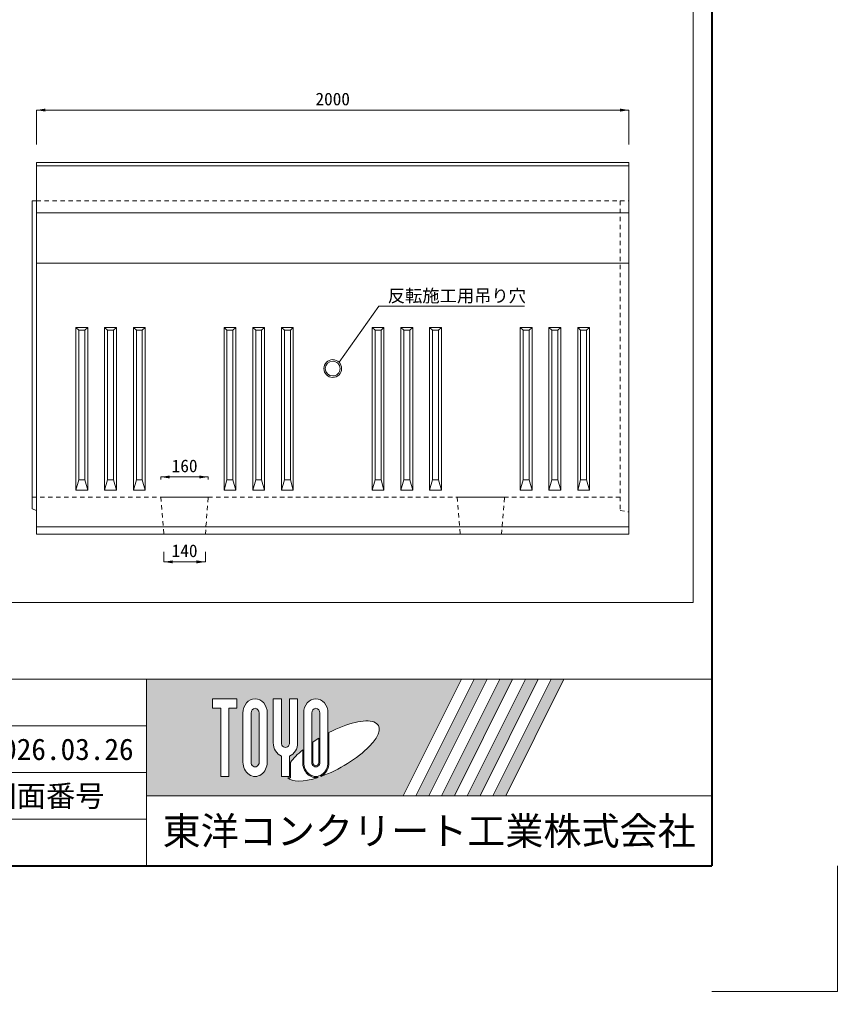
# Model space of a CAD drawing. Units: millimetres at full size. Extents: x -5540 to 13511, y -4102 to 22994.
# Drawn here: x 10749 to 13511, y 10396 to 13677 of the extents above; entities that cross this region are included whole.
import ezdxf
from ezdxf.enums import TextEntityAlignment as Align

# ---------------------------------------------------------------- set-up
doc = ezdxf.new("R2010")
doc.units = ezdxf.units.MM
doc.header["$LTSCALE"] = 40
doc.linetypes.add('USER1', pattern=[0.675, 0.375, -0.3])
for name, color, linetype, lineweight in [('0_2', 7, 'Continuous', 13), ('Defpoints_3', 7, 'Continuous', 13), ('図枠', 7, 'Continuous', 5), ('寸法線', 7, 'Continuous', 13), ('引出線', 4, 'Continuous', 13), ('本体', 2, 'Continuous', 13), ('補助線', 8, 'Continuous', 13), ('開孔(スリット)', 30, 'Continuous', 9), ('開孔部', 30, 'USER1', 9)]:
    doc.layers.add(name, color=color, linetype=linetype, lineweight=lineweight)
doc.styles.add('ＭＳ ゴシック', font='')
doc.styles.get('ＭＳ ゴシック').set_extended_font_data('MS Gothic')

# ---------------------------------------------------------------- blocks, each defined once
blk = doc.blocks.new('filled_arrow')
at = {"color": 0, "linetype": 'Continuous', "lineweight": -2}
blk.add_solid([(7.5, 1.25), (0, 0), (7.5, -1.25)], dxfattribs=at)

msp = doc.modelspace()

# ---------------------------------------------------------------- hatches: boundary and pattern name
at = {"layer": '図枠'}
h = msp.add_hatch(color=256, dxfattribs=at)
h.paths.add_polyline_path([(11177.94, 11449.77), (11177.94, 11056.06), (12044.1, 11056.06), (12240.96, 11449.77)])
edge = h.paths.add_edge_path(flags=16)
edge.add_ellipse((11806.82, 11207.41), major_axis=(154.26, 86.34), ratio=0.3471473, start_angle=-144.31122, end_angle=72.1899, ccw=False)
edge.add_ellipse((11749.7, 11170.13), major_axis=(0, 52.49), ratio=0.8463542, start_angle=-160.70346, end_angle=-90)
edge.add_line((11794.13, 11170.13), (11794.13, 11270.2))
edge = h.paths.add_edge_path(flags=16)
edge.add_ellipse((11749.7, 11335.69), major_axis=(0, 48.46), ratio=0.8463542, start_angle=-90, end_angle=90, ccw=False)
edge.add_line((11790.71, 11335.69), (11790.71, 11170.13))
edge.add_ellipse((11749.7, 11170.13), major_axis=(0, 48.46), ratio=0.8463542, start_angle=90, end_angle=-90, ccw=False)
edge.add_line((11708.69, 11170.13), (11708.69, 11335.69))
edge = h.paths.add_edge_path(flags=16)
edge.add_line((11763.37, 11335.69), (11763.37, 11170.13))
edge.add_ellipse((11749.7, 11170.13), major_axis=(0, 16.15), ratio=0.8463542, start_angle=90, end_angle=-90, ccw=False)
edge.add_line((11736.03, 11170.13), (11736.03, 11335.69))
edge.add_ellipse((11749.7, 11335.69), major_axis=(0, 16.15), ratio=0.8463542, start_angle=-90, end_angle=90, ccw=False)
edge = h.paths.add_edge_path(flags=16)
edge.add_line((11759.95, 11251.07), (11759.95, 11170.13))
edge.add_ellipse((11749.7, 11170.13), major_axis=(0, 12.11), ratio=0.8463542, start_angle=90, end_angle=-90, ccw=False)
edge.add_line((11739.45, 11170.13), (11739.45, 11237.82))
edge.add_ellipse((11806.82, 11207.41), major_axis=(154.26, 86.34), ratio=0.3471473, start_angle=107.79174, end_angle=126.47132, ccw=False)
edge = h.paths.add_edge_path(flags=16)
edge.add_line((11688.18, 11384.15), (11688.18, 11235.75))
edge.add_ellipse((11647.17, 11235.75), major_axis=(0, 48.46), ratio=0.8463542, start_angle=-163.34117, end_angle=-90, ccw=False)
edge.add_line((11660.84, 11190.07), (11660.84, 11121.68))
edge.add_line((11660.84, 11121.68), (11633.5, 11121.68))
edge.add_line((11633.5, 11121.68), (11633.5, 11190.07))
edge.add_ellipse((11647.17, 11235.75), major_axis=(0, 48.46), ratio=0.8463542, start_angle=90, end_angle=163.34117, ccw=False)
edge.add_line((11606.16, 11235.75), (11606.16, 11384.15))
edge.add_line((11606.16, 11384.15), (11633.5, 11384.15))
edge.add_line((11633.5, 11384.15), (11633.5, 11235.75))
edge.add_ellipse((11647.17, 11235.75), major_axis=(0, 16.15), ratio=0.8463542, start_angle=90, end_angle=-90)
edge.add_line((11660.84, 11235.75), (11660.84, 11384.15))
edge.add_line((11660.84, 11384.15), (11688.18, 11384.15))
edge = h.paths.add_edge_path(flags=16)
edge.add_line((11705.27, 11211.92), (11705.27, 11170.13))
edge.add_ellipse((11749.7, 11170.13), major_axis=(0, 52.49), ratio=0.8463542, start_angle=90, end_angle=-171.54427)
edge.add_ellipse((11806.82, 11207.41), major_axis=(154.26, 86.34), ratio=0.3471473, start_angle=-178.64954, end_angle=-148.29244, ccw=False)
edge.add_line((11654.95, 11117.64), (11664.26, 11117.64))
edge.add_line((11664.26, 11117.64), (11664.26, 11168.82))
edge.add_ellipse((11806.82, 11207.41), major_axis=(154.26, 86.34), ratio=0.3471473, start_angle=148.21912, end_angle=165.90812, ccw=False)
edge = h.paths.add_edge_path(flags=16)
edge.add_ellipse((11544.64, 11335.69), major_axis=(0, 48.46), ratio=0.8463542, start_angle=-90, end_angle=90, ccw=False)
edge.add_line((11585.65, 11335.69), (11585.65, 11170.13))
edge.add_ellipse((11544.64, 11170.13), major_axis=(0, 48.46), ratio=0.8463542, start_angle=90, end_angle=-90, ccw=False)
edge.add_line((11503.63, 11170.13), (11503.63, 11335.69))
edge = h.paths.add_edge_path(flags=16)
edge.add_line((11558.31, 11335.69), (11558.31, 11170.13))
edge.add_ellipse((11544.64, 11170.13), major_axis=(0, 16.15), ratio=0.8463542, start_angle=90, end_angle=-90, ccw=False)
edge.add_line((11530.97, 11170.13), (11530.97, 11335.69))
edge.add_ellipse((11544.64, 11335.69), major_axis=(0, 16.15), ratio=0.8463542, start_angle=-90, end_angle=90, ccw=False)
h.paths.add_polyline_path([(11483.12, 11384.15), (11483.12, 11351.85), (11455.78, 11351.85), (11455.78, 11121.68), (11428.44, 11121.68), (11428.44, 11351.85), (11401.1, 11351.85), (11401.1, 11384.15)], flags=16)
for points in [[(12087.41, 11056.06), (12130.72, 11056.06), (12327.57, 11449.77), (12284.27, 11449.77)], [(12414.19, 11449.77), (12370.88, 11449.77), (12174.03, 11056.06), (12217.33, 11056.06)], [(12500.81, 11449.77), (12457.5, 11449.77), (12260.64, 11056.06), (12303.95, 11056.06)], [(12587.42, 11449.77), (12544.11, 11449.77), (12347.26, 11056.06), (12390.57, 11056.06)]]:
    msp.add_hatch(color=256, dxfattribs=at).paths.add_polyline_path(points)

# ---------------------------------------------------------------- linework, layer by layer
at = {"layer": '0_2', "color": 1}
msp.add_lwpolyline([(9372.87, 11708.78), (13023.49, 11708.78), (13023.49, 20228.3), (9372.87, 20228.3)], close=True, dxfattribs=at)
at = {"layer": 'Defpoints_3'}
for p in [(13511.04, 10819.83), (13086.84, 10395.63)]:
    msp.add_line(p, (13511.04, 10395.63), dxfattribs=at)
at = {"layer": '図枠', "lineweight": 40}
for p in [(13086.84, 22570.17), (5451.24, 10819.83)]:
    msp.add_line(p, (13086.84, 10819.83), dxfattribs=at)
at = {"layer": '図枠', "lineweight": 13}
for p, q in [((13086.84, 11449.77), (5451.24, 11449.77)), ((11177.94, 10819.83), (11177.94, 11449.77)), ((11177.94, 11292.29), (9269.04, 11292.29)), ((11177.94, 11134.8), (5451.24, 11134.8)), ((11177.94, 10977.32), (9269.04, 10977.32))]:
    msp.add_line(p, q, dxfattribs=at)
at = {"layer": '図枠'}
for p, q in [((11177.94, 11449.77), (12240.96, 11449.77)), ((12240.96, 11449.77), (12044.1, 11056.06)), ((12284.27, 11449.77), (12087.41, 11056.06)), ((12327.57, 11449.77), (12130.72, 11056.06)), ((12370.88, 11449.77), (12174.03, 11056.06)), ((12414.19, 11449.77), (12217.33, 11056.06)), ((12457.5, 11449.77), (12260.64, 11056.06)), ((12284.27, 11449.77), (12327.57, 11449.77)), ((12500.81, 11449.77), (12303.95, 11056.06)), ((12544.11, 11449.77), (12347.26, 11056.06)), ((12370.88, 11449.77), (12414.19, 11449.77)), ((12587.42, 11449.77), (12390.57, 11056.06)), ((12457.5, 11449.77), (12500.81, 11449.77)), ((12544.11, 11449.77), (12587.42, 11449.77)), ((11401.1, 11384.15), (11401.1, 11351.85)), ((11401.1, 11384.15), (11483.12, 11384.15)), ((11483.12, 11384.15), (11483.12, 11351.85)), ((11606.16, 11384.15), (11633.5, 11384.15)), ((11606.16, 11235.75), (11606.16, 11384.15)), ((11633.5, 11384.15), (11633.5, 11235.75)), ((11660.84, 11384.15), (11688.18, 11384.15)), ((11660.84, 11235.75), (11660.84, 11384.15)), ((11688.18, 11384.15), (11688.18, 11235.75)), ((11428.44, 11351.85), (11401.1, 11351.85)), ((11428.44, 11351.85), (11428.44, 11121.68)), ((11455.78, 11351.85), (11455.78, 11121.68)), ((11483.12, 11351.85), (11455.78, 11351.85)), ((11503.63, 11335.69), (11503.63, 11170.13)), ((11530.97, 11170.13), (11530.97, 11335.69)), ((11558.31, 11335.69), (11558.31, 11170.13)), ((11585.65, 11170.13), (11585.65, 11335.69)), ((11708.69, 11335.69), (11708.69, 11170.13)), ((11736.03, 11170.13), (11736.03, 11335.69)), ((11763.37, 11335.69), (11763.37, 11170.13)), ((11790.71, 11170.13), (11790.71, 11335.69)), ((11794.13, 11170.13), (11794.13, 11270.2)), ((11739.45, 11170.13), (11739.45, 11237.82)), ((11759.95, 11251.07), (11759.95, 11170.13)), ((11633.5, 11190.07), (11633.5, 11121.68)), ((11660.84, 11190.07), (11660.84, 11121.68)), ((11705.27, 11211.92), (11705.27, 11170.13)), ((11664.26, 11168.82), (11664.26, 11117.64)), ((11455.78, 11121.68), (11428.44, 11121.68)), ((11660.84, 11121.68), (11633.5, 11121.68)), ((11654.95, 11117.64), (11664.26, 11117.64)), ((11177.94, 11056.06), (12044.1, 11056.06)), ((12087.41, 11056.06), (12130.72, 11056.06)), ((12174.03, 11056.06), (12217.33, 11056.06)), ((12260.64, 11056.06), (12303.95, 11056.06)), ((12347.26, 11056.06), (12390.57, 11056.06))]:
    msp.add_line(p, q, dxfattribs=at)
for centre, major_axis, ratio, start_param, end_param in [((11544.64, 11335.69), (0, 48.46), 0.846354, 4.712389, 7.8539816), ((11749.7, 11335.69), (0, 48.46), 0.846354, 4.712389, 7.8539816), ((11544.64, 11335.69), (0, 16.15), 0.846354, 4.712389, 7.8539816), ((11749.7, 11335.69), (0, 16.15), 0.846354, 4.712389, 7.8539816), ((11806.82, 11207.41), (154.26, 86.34), 0.347147, 4.2621853, 7.7429163), ((11647.17, 11235.75), (0, 48.46), 0.846354, 1.5707963, 2.8017557), ((11647.17, 11235.75), (0, 16.15), 0.846354, 1.5707963, 4.712389), ((11647.17, 11235.75), (0, 48.46), 0.846354, 3.4814296, 4.712389), ((11806.82, 11207.41), (154.26, 86.34), 0.347147, 1.6817405, 1.8219833), ((11806.82, 11207.41), (154.26, 86.34), 0.347147, 2.0815197, 2.5155126), ((11544.64, 11170.13), (0, 48.46), 0.846354, 1.5707963, 4.712389), ((11544.64, 11170.13), (0, 16.15), 0.846354, 1.5707963, 4.712389), ((11749.7, 11170.13), (0, 52.49), 0.846354, 1.5707963, 3.3154679), ((11749.7, 11170.13), (0, 48.46), 0.846354, 1.5707963, 4.712389), ((11749.7, 11170.13), (0, 16.15), 0.846354, 1.5707963, 4.712389), ((11749.7, 11170.13), (0, 12.11), 0.846354, 1.5707963, 4.712389), ((11749.7, 11170.13), (0, 52.49), 0.846354, 3.5338438, 4.712389), ((11806.82, 11207.41), (154.26, 86.34), 0.347147, 3.2093975, 4.2004451)]:
    msp.add_ellipse(centre, major_axis=major_axis, ratio=ratio, start_param=start_param, end_param=end_param, dxfattribs=at)
at = {"layer": '寸法線'}
for p, q in [((10806.7, 13371.1), (12806.7, 13371.1)), ((10806.7, 13254.68), (10806.7, 13371.1)), ((12806.7, 13254.68), (12806.7, 13371.1)), ((11226.7, 12132.69), (11386.7, 12132.69)), ((11226.7, 12124.68), (11226.7, 12132.69)), ((11386.7, 12124.68), (11386.7, 12132.69)), ((11236.7, 11879.68), (11236.7, 11846.13)), ((11376.7, 11879.68), (11376.7, 11846.13)), ((11236.7, 11846.13), (11376.7, 11846.13))]:
    msp.add_line(p, q, dxfattribs=at)
at = {"layer": '引出線'}
msp.add_lwpolyline([(11827.92, 12519.9), (11962.72, 12708.99), (12453.69, 12708.99)], dxfattribs=at)
at = {"layer": '本体'}
for p, q in [((10806.7, 13194.68), (12806.7, 13194.68)), ((10806.7, 13194.68), (10806.7, 11939.68)), ((12806.7, 13194.68), (12806.7, 11939.68)), ((10806.7, 11939.68), (12806.7, 11939.68))]:
    msp.add_line(p, q, dxfattribs=at)
at = {"layer": '本体', "lineweight": 9}
for p, q in [((10806.7, 13182.68), (12806.7, 13182.68)), ((10791.7, 13064.68), (10791.7, 12024.68)), ((10791.7, 13064.68), (10806.7, 13064.68)), ((10806.7, 13024.68), (12806.7, 13024.68)), ((10806.7, 12854.68), (12806.7, 12854.68)), ((10806.7, 12019.68), (10791.7, 12024.68)), ((10806.7, 11964.87), (12806.7, 11964.87))]:
    msp.add_line(p, q, dxfattribs=at)
at = {"layer": '本体', "linetype": 'USER1', "lineweight": 9}
for p, q in [((10806.7, 13064.68), (12776.7, 13064.68)), ((12776.7, 13064.68), (12776.7, 12019.68)), ((12776.7, 13064.68), (12806.7, 13064.68)), ((10791.7, 12064.68), (12776.7, 12064.68)), ((12776.7, 12019.68), (12806.7, 12014.68))]:
    msp.add_line(p, q, dxfattribs=at)
at = {"layer": '本体', "lineweight": 5}
for radius, start in [(30, 270.05431), (25, 270.09419)]:
    msp.add_arc((11806.7, 12498.68), radius, start, 270, dxfattribs=at)
at = {"layer": '補助線'}
msp.add_line((11177.94, 11056.06), (13086.84, 11056.06), dxfattribs=at)
at = {"layer": '開孔(スリット)'}
for p, q in [((10939.7, 12637.68), (10979.7, 12637.68)), ((10939.7, 12087.71), (10939.7, 12637.68)), ((10939.7, 12087.71), (10939.7, 12637.68)), ((10939.7, 12637.68), (10949.7, 12628.01)), ((10969.7, 12628.01), (10979.7, 12637.68)), ((10979.7, 12637.68), (10979.7, 12087.71)), ((10979.7, 12637.68), (10979.7, 12087.71)), ((11036.7, 12637.68), (11076.7, 12637.68)), ((11036.7, 12087.71), (11036.7, 12637.68)), ((11036.7, 12087.71), (11036.7, 12637.68)), ((11036.7, 12637.68), (11046.7, 12628.01)), ((11066.7, 12628.01), (11076.7, 12637.68)), ((11076.7, 12637.68), (11076.7, 12087.71)), ((11076.7, 12637.68), (11076.7, 12087.71)), ((11133.7, 12637.68), (11173.7, 12637.68)), ((11133.7, 12087.71), (11133.7, 12637.68)), ((11133.7, 12087.71), (11133.7, 12637.68)), ((11133.7, 12637.68), (11143.7, 12628.01)), ((11163.7, 12628.01), (11173.7, 12637.68)), ((11173.7, 12637.68), (11173.7, 12087.71)), ((11173.7, 12637.68), (11173.7, 12087.71)), ((11439.7, 12637.68), (11479.7, 12637.68)), ((11439.7, 12087.71), (11439.7, 12637.68)), ((11439.7, 12087.71), (11439.7, 12637.68)), ((11439.7, 12637.68), (11449.7, 12628.01)), ((11469.7, 12628.01), (11479.7, 12637.68)), ((11479.7, 12637.68), (11479.7, 12087.71)), ((11479.7, 12637.68), (11479.7, 12087.71)), ((11536.7, 12637.68), (11576.7, 12637.68)), ((11536.7, 12087.71), (11536.7, 12637.68)), ((11536.7, 12087.71), (11536.7, 12637.68)), ((11536.7, 12637.68), (11546.7, 12628.01)), ((11566.7, 12628.01), (11576.7, 12637.68)), ((11576.7, 12637.68), (11576.7, 12087.71)), ((11576.7, 12637.68), (11576.7, 12087.71)), ((11633.7, 12637.68), (11673.7, 12637.68)), ((11633.7, 12087.71), (11633.7, 12637.68)), ((11633.7, 12087.71), (11633.7, 12637.68)), ((11633.7, 12637.68), (11643.7, 12628.01)), ((11663.7, 12628.01), (11673.7, 12637.68)), ((11673.7, 12637.68), (11673.7, 12087.71)), ((11673.7, 12637.68), (11673.7, 12087.71)), ((11939.7, 12637.68), (11979.7, 12637.68)), ((11939.7, 12087.71), (11939.7, 12637.68)), ((11939.7, 12087.71), (11939.7, 12637.68)), ((11939.7, 12637.68), (11949.7, 12628.01)), ((11969.7, 12628.01), (11979.7, 12637.68)), ((11979.7, 12637.68), (11979.7, 12087.71)), ((11979.7, 12637.68), (11979.7, 12087.71)), ((12036.7, 12637.68), (12076.7, 12637.68)), ((12036.7, 12087.71), (12036.7, 12637.68)), ((12036.7, 12087.71), (12036.7, 12637.68)), ((12036.7, 12637.68), (12046.7, 12628.01)), ((12066.7, 12628.01), (12076.7, 12637.68)), ((12076.7, 12637.68), (12076.7, 12087.71)), ((12076.7, 12637.68), (12076.7, 12087.71)), ((12133.7, 12637.68), (12173.7, 12637.68)), ((12133.7, 12087.71), (12133.7, 12637.68)), ((12133.7, 12087.71), (12133.7, 12637.68)), ((12133.7, 12637.68), (12143.7, 12628.01)), ((12163.7, 12628.01), (12173.7, 12637.68)), ((12173.7, 12637.68), (12173.7, 12087.71)), ((12173.7, 12637.68), (12173.7, 12087.71)), ((12439.7, 12637.68), (12479.7, 12637.68)), ((12439.7, 12087.71), (12439.7, 12637.68)), ((12439.7, 12087.71), (12439.7, 12637.68)), ((12439.7, 12637.68), (12449.7, 12628.01)), ((12469.7, 12628.01), (12479.7, 12637.68)), ((12479.7, 12637.68), (12479.7, 12087.71)), ((12479.7, 12637.68), (12479.7, 12087.71)), ((12536.7, 12637.68), (12576.7, 12637.68)), ((12536.7, 12087.71), (12536.7, 12637.68)), ((12536.7, 12087.71), (12536.7, 12637.68)), ((12536.7, 12637.68), (12546.7, 12628.01)), ((12566.7, 12628.01), (12576.7, 12637.68)), ((12576.7, 12637.68), (12576.7, 12087.71)), ((12576.7, 12637.68), (12576.7, 12087.71)), ((12633.7, 12637.68), (12673.7, 12637.68)), ((12633.7, 12087.71), (12633.7, 12637.68)), ((12633.7, 12087.71), (12633.7, 12637.68)), ((12633.7, 12637.68), (12643.7, 12628.01)), ((12663.7, 12628.01), (12673.7, 12637.68)), ((12673.7, 12637.68), (12673.7, 12087.71)), ((12673.7, 12637.68), (12673.7, 12087.71)), ((10949.7, 12628.01), (10969.7, 12628.01)), ((10949.7, 12628.01), (10949.7, 12123.07)), ((10969.7, 12123.07), (10969.7, 12628.01)), ((11046.7, 12628.01), (11066.7, 12628.01)), ((11046.7, 12628.01), (11046.7, 12123.07)), ((11066.7, 12123.07), (11066.7, 12628.01)), ((11143.7, 12628.01), (11163.7, 12628.01)), ((11143.7, 12628.01), (11143.7, 12123.07)), ((11163.7, 12123.07), (11163.7, 12628.01)), ((11449.7, 12628.01), (11469.7, 12628.01)), ((11449.7, 12628.01), (11449.7, 12123.07)), ((11469.7, 12123.07), (11469.7, 12628.01)), ((11546.7, 12628.01), (11566.7, 12628.01)), ((11546.7, 12628.01), (11546.7, 12123.07)), ((11566.7, 12123.07), (11566.7, 12628.01)), ((11643.7, 12628.01), (11663.7, 12628.01)), ((11643.7, 12628.01), (11643.7, 12123.07)), ((11663.7, 12123.07), (11663.7, 12628.01)), ((11949.7, 12628.01), (11969.7, 12628.01)), ((11949.7, 12628.01), (11949.7, 12123.07)), ((11969.7, 12123.07), (11969.7, 12628.01)), ((12046.7, 12628.01), (12066.7, 12628.01)), ((12046.7, 12628.01), (12046.7, 12123.07)), ((12066.7, 12123.07), (12066.7, 12628.01)), ((12143.7, 12628.01), (12163.7, 12628.01)), ((12143.7, 12628.01), (12143.7, 12123.07)), ((12163.7, 12123.07), (12163.7, 12628.01)), ((12449.7, 12628.01), (12469.7, 12628.01)), ((12449.7, 12628.01), (12449.7, 12123.07)), ((12469.7, 12123.07), (12469.7, 12628.01)), ((12546.7, 12628.01), (12566.7, 12628.01)), ((12546.7, 12628.01), (12546.7, 12123.07)), ((12566.7, 12123.07), (12566.7, 12628.01)), ((12643.7, 12628.01), (12663.7, 12628.01)), ((12643.7, 12628.01), (12643.7, 12123.07)), ((12663.7, 12123.07), (12663.7, 12628.01)), ((10939.7, 12087.71), (10949.7, 12123.07)), ((10969.7, 12123.07), (10949.7, 12123.07)), ((10969.7, 12123.07), (10979.7, 12087.71)), ((11036.7, 12087.71), (11046.7, 12123.07)), ((11066.7, 12123.07), (11046.7, 12123.07)), ((11066.7, 12123.07), (11076.7, 12087.71)), ((11133.7, 12087.71), (11143.7, 12123.07)), ((11163.7, 12123.07), (11143.7, 12123.07)), ((11163.7, 12123.07), (11173.7, 12087.71)), ((11439.7, 12087.71), (11449.7, 12123.07)), ((11469.7, 12123.07), (11449.7, 12123.07)), ((11469.7, 12123.07), (11479.7, 12087.71)), ((11536.7, 12087.71), (11546.7, 12123.07)), ((11566.7, 12123.07), (11546.7, 12123.07)), ((11566.7, 12123.07), (11576.7, 12087.71)), ((11633.7, 12087.71), (11643.7, 12123.07)), ((11663.7, 12123.07), (11643.7, 12123.07)), ((11663.7, 12123.07), (11673.7, 12087.71)), ((11939.7, 12087.71), (11949.7, 12123.07)), ((11969.7, 12123.07), (11949.7, 12123.07)), ((11969.7, 12123.07), (11979.7, 12087.71)), ((12036.7, 12087.71), (12046.7, 12123.07)), ((12066.7, 12123.07), (12046.7, 12123.07)), ((12066.7, 12123.07), (12076.7, 12087.71)), ((12133.7, 12087.71), (12143.7, 12123.07)), ((12163.7, 12123.07), (12143.7, 12123.07)), ((12163.7, 12123.07), (12173.7, 12087.71)), ((12439.7, 12087.71), (12449.7, 12123.07)), ((12469.7, 12123.07), (12449.7, 12123.07)), ((12469.7, 12123.07), (12479.7, 12087.71)), ((12536.7, 12087.71), (12546.7, 12123.07)), ((12566.7, 12123.07), (12546.7, 12123.07)), ((12566.7, 12123.07), (12576.7, 12087.71)), ((12633.7, 12087.71), (12643.7, 12123.07)), ((12663.7, 12123.07), (12643.7, 12123.07)), ((12663.7, 12123.07), (12673.7, 12087.71)), ((10979.7, 12087.71), (10939.7, 12087.71)), ((11076.7, 12087.71), (11036.7, 12087.71)), ((11173.7, 12087.71), (11133.7, 12087.71)), ((11479.7, 12087.71), (11439.7, 12087.71)), ((11576.7, 12087.71), (11536.7, 12087.71)), ((11673.7, 12087.71), (11633.7, 12087.71)), ((11979.7, 12087.71), (11939.7, 12087.71)), ((12076.7, 12087.71), (12036.7, 12087.71)), ((12173.7, 12087.71), (12133.7, 12087.71)), ((12479.7, 12087.71), (12439.7, 12087.71)), ((12576.7, 12087.71), (12536.7, 12087.71)), ((12673.7, 12087.71), (12633.7, 12087.71))]:
    msp.add_line(p, q, dxfattribs=at)
at = {"layer": '開孔部'}
for points in [[(11226.7, 12064.68), (11236.7, 11939.68), (11376.7, 11939.68), (11386.7, 12064.68)], [(12226.7, 12064.68), (12236.7, 11939.68), (12376.7, 11939.68), (12386.7, 12064.68)]]:
    msp.add_lwpolyline(points, close=True, dxfattribs=at)

# ---------------------------------------------------------------- block references
at = {"layer": '寸法線', "xscale": 4, "yscale": 4}
for p in [(10806.7, 13371.1), (11226.7, 12132.69), (11236.7, 11846.13)]:
    msp.add_blockref('filled_arrow', p, dxfattribs=at)
at = {"layer": '寸法線', "xscale": 4, "yscale": 4, "rotation": 180}
for p in [(12806.7, 13371.1), (11386.7, 12132.69), (11376.7, 11846.13)]:
    msp.add_blockref('filled_arrow', p, dxfattribs=at)
at = {"layer": '引出線', "xscale": 0.133, "yscale": 0.133, "rotation": 54.5}
msp.add_blockref('filled_arrow', (11827.92, 12519.9), dxfattribs=at)

# ---------------------------------------------------------------- texts
at = {"layer": '図枠', "style": 'ＭＳ ゴシック'}
for s, height, p in [('R:2026.03.26', 72.49, (10838.58, 11213.54)), ('図面番号', 72.49, (10838.58, 11056.06)), ('東洋コンクリート工業株式会社', 94.24, (12132.39, 10937.95))]:
    msp.add_text(s, height=height, dxfattribs=at).set_placement(p, align=Align.MIDDLE_CENTER)
at = {"layer": '寸法線', "style": 'ＭＳ ゴシック'}
for s, p in [('2000', (11806.7, 13408.6)), ('160', (11306.7, 12170.19)), ('140', (11306.7, 11883.63))]:
    msp.add_text(s, height=42.72, dxfattribs=at).set_placement(p, align=Align.MIDDLE_CENTER)
at = {"layer": '引出線', "style": 'ＭＳ ゴシック'}
msp.add_text('反転施工用吊り穴', height=42.72, dxfattribs=at).set_placement((11992.72, 12765.73), align=Align.TOP_LEFT)

doc.saveas('drawing.dxf')
